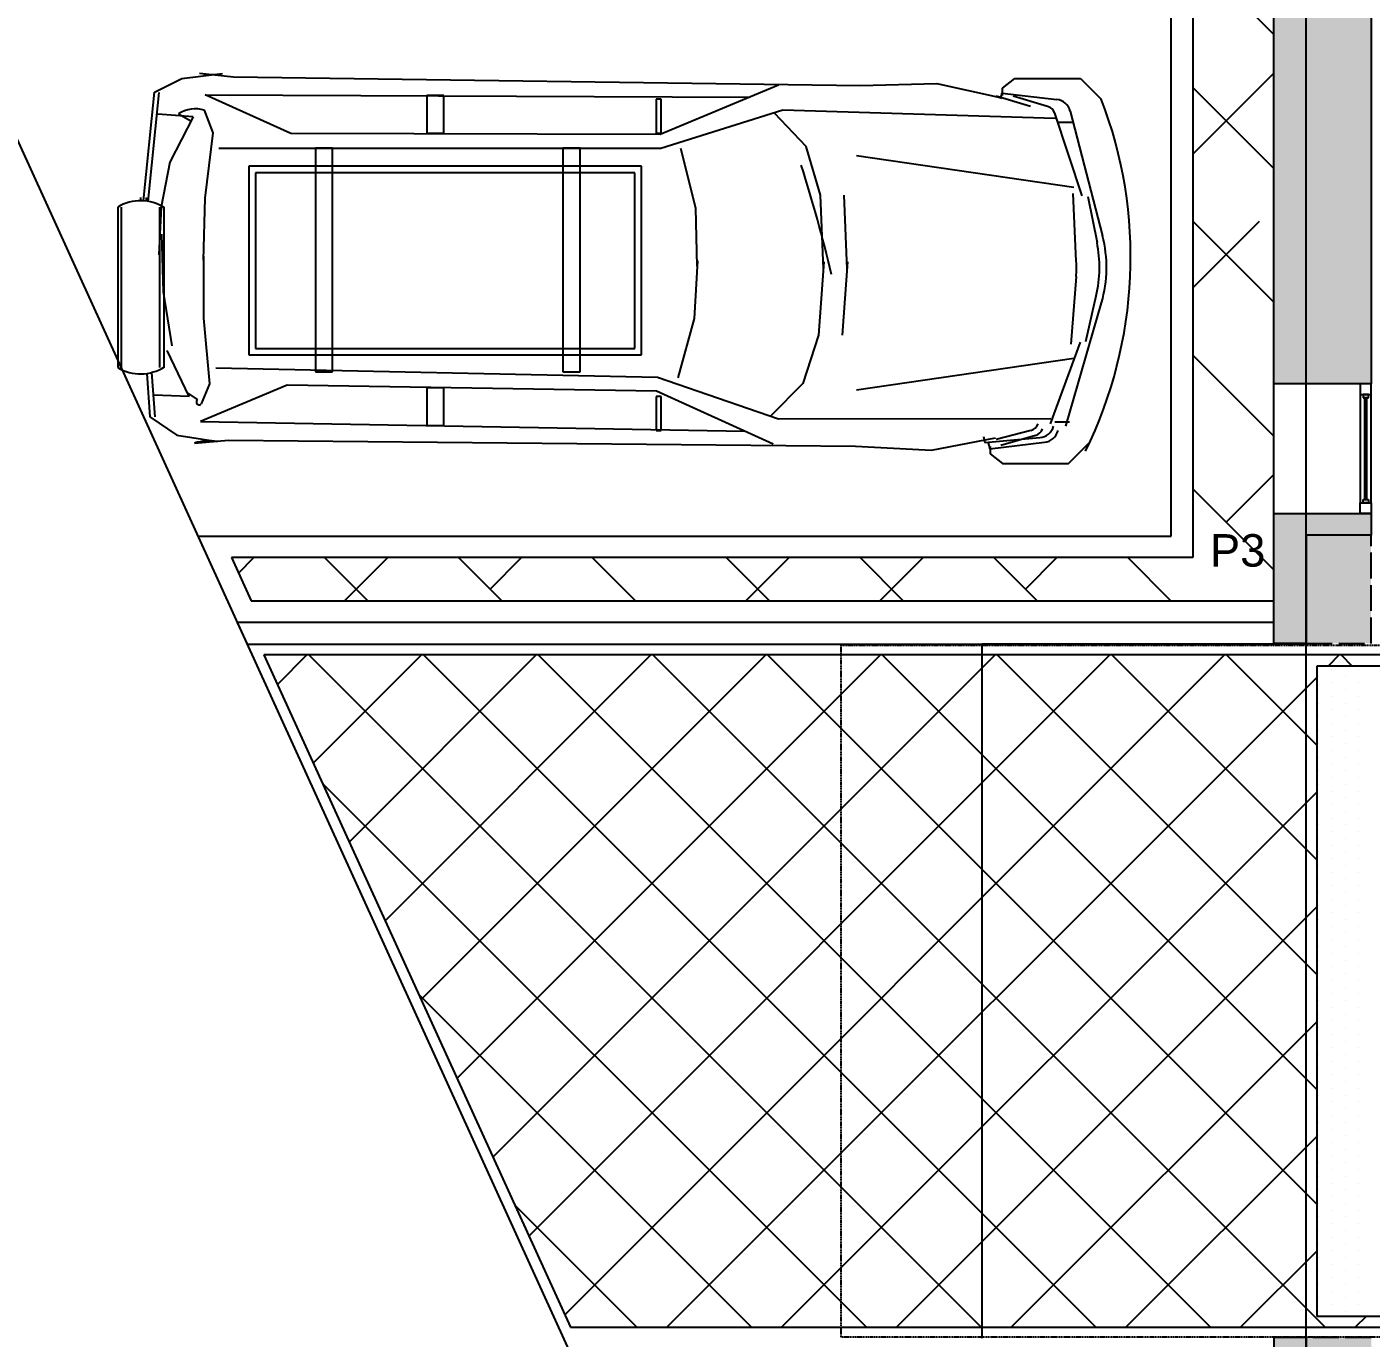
# Model space of a CAD drawing. Header units: millimetres. Extents: x 31778 to 54642, y 18502 to 28743.
# Drawn here: x 43384 to 44005, y 20627 to 21233 of the extents above; entities that cross this region are included whole.
import ezdxf

# ---------------------------------------------------------------- set-up
doc = ezdxf.new("R2010")
doc.units = ezdxf.units.MM
for name, pattern in [('ACAD_ISO02W100', [15, 12, -3]), ('CACHE', [0.375, 0.25, -0.125]), ('DASHED2', [0.375, 0.25, -0.125]), ('PROJECTION', [0.375, 0.25, -0.125])]:
    doc.linetypes.add(name, pattern=pattern)
doc.layers.add('Plan Archi', color=8, linetype='Continuous')
doc.styles.add('ARIAL', font='arial.ttf')

msp = doc.modelspace()

# ---------------------------------------------------------------- hatches: boundary and pattern name
at = {"layer": 'Plan Archi'}
h = msp.add_hatch(color=256, dxfattribs=at)
h.dxf.hatch_style = 1
h.paths.add_polyline_path([(44005.119, 21327.907), (44005.119, 21068.264), (43960.119, 21068.264), (43960.119, 21423.185), (44005.119, 21423.185), (44005.119, 21347.907), (44351.559, 21347.907), (44351.559, 21377.907), (44371.559, 21377.907), (44371.559, 21327.907)])
h = msp.add_hatch(color=256, dxfattribs=at)
h.dxf.hatch_style = 1
h.paths.add_polyline_path([(44005.119, 21008.264), (44005.119, 20998.264), (43975.119, 20998.264), (43975.119, 20948.264), (43960.119, 20948.264), (43960.119, 21008.264)])
at = {"layer": 'Plan Archi', "linetype": 'ACAD_ISO02W100'}
for points in [[(43975.119, 20948.264), (44005.119, 20948.264), (44005.119, 20998.264), (43975.119, 20998.264)], [(43975.145, 20577.434), (44005.145, 20577.434), (44005.145, 20627.434), (43975.145, 20627.434)]]:
    msp.add_hatch(color=256, dxfattribs=at).paths.add_polyline_path(points)
at = {"layer": 'Plan Archi'}
h = msp.add_hatch(color=256, dxfattribs=at)
h.dxf.hatch_style = 1
h.paths.add_polyline_path([(43975.145, 20627.434), (43960.119, 20627.434), (43960.119, 20577.078), (43975.145, 20577.078)])

# ---------------------------------------------------------------- linework, layer by layer
at = {"layer": 'Plan Archi', "color": 0}
msp.add_line((42679.444, 22716.124), (44094.561, 19611.799), dxfattribs=at)
at = {"layer": 'Plan Archi', "linetype": 'DASHED2'}
msp.add_line((43975.119, 20577.078), (43975.119, 21643.185), dxfattribs=at)
at = {"layer": 'Plan Archi'}
for p, q in [((43960.119, 20967.907), (43960.119, 21483.185)), ((43960.119, 21068.264), (43960.119, 21423.185)), ((43858.736, 21331.114), (43960.119, 21229.731)), ((44005.119, 21327.907), (44005.119, 21068.264)), ((43922.699, 21252.907), (43922.699, 20987.907)), ((43912.699, 20997.907), (43912.699, 21247.907)), ((43442.642, 21203.075), (43455.345, 21209.424)), ((43455.345, 21209.424), (43474.169, 21211.823)), ((43463.534, 21211.973), (43479.276, 21210.197)), ((43479.276, 21210.197), (43769.135, 21206.184)), ((43834.721, 21204.97), (43840.358, 21209.476)), ((43840.358, 21209.476), (43870.801, 21209.476)), ((43870.801, 21209.476), (43880.384, 21199.9)), ((43922.699, 21174.473), (43960.119, 21211.892)), ((43437.586, 21152.873), (43442.642, 21203.075)), ((43439.824, 21152.604), (43444.893, 21202.932)), ((43731.117, 21206.377), (43676.486, 21183.478)), ((43769.135, 21206.184), (43804.296, 21207.168)), ((43804.296, 21207.168), (43833.665, 21200.617)), ((43834.721, 21201.59), (43834.721, 21204.97)), ((43922.699, 21205.278), (43960.119, 21167.859)), ((43466.113, 21201.914), (43717.839, 21200.806)), ((43505.696, 21184.009), (43466.113, 21201.914)), ((43568.63, 21201.59), (43568.63, 21184.128)), ((43576.523, 21201.59), (43568.63, 21201.59)), ((43576.523, 21184.128), (43576.523, 21201.59)), ((43674.615, 21199.9), (43674.615, 21184.128)), ((43676.87, 21199.9), (43674.615, 21199.9)), ((43676.87, 21184.128), (43676.87, 21199.9)), ((43847.694, 21196.566), (43831.764, 21201.223)), ((43833.78, 21199.969), (43834.482, 21202.665)), ((43834.482, 21202.665), (43859.794, 21199.726)), ((43855.586, 21196.566), (43839.656, 21201.223)), ((43460.525, 21191.776), (43444.28, 21192.976)), ((43460.525, 21191.776), (43449.72, 21170.798)), ((43453.748, 21193.048), (43459.539, 21189.861)), ((43469.832, 21184.373), (43465.817, 21194.807)), ((43733.196, 21194.764), (43676.696, 21177.065)), ((43743.899, 21177.98), (43729.383, 21193.424)), ((43859.056, 21191.01), (43733.196, 21194.764)), ((43871.554, 21155.221), (43858.845, 21193.424)), ((43866.032, 21194.295), (43880.948, 21136.734)), ((43466.102, 21154.171), (43469.832, 21184.373)), ((43860.653, 21189.198), (43867.418, 21189.198)), ((43676.486, 21183.478), (43505.696, 21184.009)), ((43568.63, 21184.128), (43576.523, 21184.128)), ((43674.615, 21184.128), (43676.87, 21184.128)), ((43750.61, 21155.431), (43743.899, 21177.98)), ((43676.696, 21177.065), (43472.431, 21177.05)), ((43517.078, 21177.264), (43517.078, 21073.889)), ((43524.989, 21177.264), (43517.078, 21177.264)), ((43524.989, 21073.889), (43524.989, 21177.264)), ((43631.492, 21177.264), (43631.492, 21073.889)), ((43639.404, 21177.264), (43631.492, 21177.264)), ((43639.404, 21073.889), (43639.404, 21177.264)), ((43692.934, 21149.413), (43686.069, 21177.066)), ((43867.625, 21159.021), (43767.208, 21173.615)), ((43449.72, 21170.798), (43445.847, 21150.147)), ((43486.323, 21168.919), (43486.323, 21081.61)), ((43667.85, 21168.919), (43486.323, 21168.919)), ((43489.363, 21165.879), (43489.363, 21084.65)), ((43664.81, 21165.879), (43489.363, 21165.879)), ((43664.81, 21084.65), (43664.81, 21165.879)), ((43667.85, 21081.61), (43667.85, 21168.919)), ((43465.329, 21125.456), (43466.102, 21154.171)), ((43752.007, 21121.508), (43750.61, 21155.431)), ((43762.961, 21121.508), (43761.564, 21155.431)), ((43868.838, 21125.023), (43867.354, 21156.315)), ((43874.16, 21154.854), (43878.411, 21133.551)), ((43425.695, 21149.964), (43425.695, 21075.831)), ((43427.337, 21149.964), (43427.337, 21075.831)), ((43445.847, 21150.147), (43444.651, 21127.978)), ((43445.065, 21149.964), (43445.065, 21075.831)), ((43447.034, 21149.964), (43447.034, 21075.831)), ((43693.621, 21122.645), (43692.934, 21149.413)), ((43922.699, 21112.601), (43953.57, 21143.472)), ((43922.699, 21143.407), (43960.119, 21105.987)), ((43446.921, 21110.77), (43446.16, 21137.404)), ((43465.355, 21127.309), (43465.316, 21098.583)), ((43693.656, 21125.159), (43692.213, 21098.422)), ((43752.051, 21124.643), (43749.695, 21090.774)), ((43763.006, 21124.643), (43760.649, 21090.774)), ((43868.736, 21117.825), (43866.367, 21086.587)), ((43450.787, 21085.869), (43446.841, 21110.771)), ((43863.972, 21048.66), (43880.51, 21105.776)), ((43873.212, 21087.855), (43878.064, 21109.029)), ((43465.316, 21098.583), (43468.189, 21068.288)), ((43692.213, 21098.422), (43684.568, 21070.974)), ((43749.695, 21090.774), (43742.349, 21068.429)), ((43870.596, 21087.562), (43856.812, 21049.734)), ((43458.694, 21062.348), (43448.487, 21083.623)), ((43486.323, 21081.61), (43667.85, 21081.61)), ((43489.363, 21084.65), (43664.81, 21084.65)), ((43867.625, 21079.97), (43767.208, 21065.376)), ((43922.699, 21081.535), (43960.119, 21044.115)), ((43439.075, 21073.012), (43440.519, 21053.011)), ((43441.298, 21073.523), (43442.773, 21053.09)), ((43675.198, 21071.24), (43470.995, 21075.535)), ((43517.078, 21073.889), (43524.989, 21073.889)), ((43631.492, 21073.889), (43639.404, 21073.889)), ((43504.049, 21067.637), (43463.976, 21050.86)), ((43468.189, 21068.288), (43464.214, 21058.949)), ((43674.807, 21064.835), (43504.049, 21067.637)), ((43568.63, 21066.401), (43568.63, 21048.939)), ((43576.523, 21066.401), (43568.63, 21066.401)), ((43576.523, 21048.939), (43576.523, 21066.401)), ((43731.176, 21051.949), (43675.198, 21071.24)), ((43742.349, 21068.423), (43727.402, 21053.396)), ((44005.119, 21068.264), (43960.119, 21068.264)), ((43975.119, 21008.264), (43975.119, 21068.264)), ((44000.119, 21068.264), (44000.119, 21063.264)), ((44005.119, 21068.264), (44000.119, 21068.264)), ((44005.119, 21063.264), (44005.119, 21068.264)), ((43458.694, 21062.348), (43442.442, 21063.059)), ((43462.591, 21060.965), (43457.762, 21064.289)), ((43674.615, 21062.458), (43674.615, 21046.686)), ((43676.87, 21062.458), (43674.615, 21062.458)), ((43728.768, 21040.399), (43674.807, 21064.835)), ((43676.87, 21046.686), (43676.87, 21062.458)), ((44000.119, 21063.264), (44000.119, 21013.264)), ((44000.119, 21063.264), (44005.119, 21063.264)), ((44001.369, 21063.264), (44001.369, 21061.764)), ((44003.869, 21063.264), (44001.369, 21063.264)), ((44001.369, 21061.764), (44003.869, 21061.764)), ((44003.119, 21061.764), (44002.119, 21061.764)), ((44002.119, 21061.764), (44002.119, 21014.764)), ((44003.119, 21014.764), (44003.119, 21061.764)), ((44003.869, 21061.764), (44003.869, 21063.264)), ((44005.119, 21013.264), (44005.119, 21063.264)), ((43463.939, 21058.877), (43463.894, 21058.865)), ((43440.519, 21053.011), (43453.012, 21044.55)), ((43463.976, 21050.86), (43715.653, 21046.344)), ((43568.63, 21048.939), (43576.523, 21048.939)), ((43857.091, 21052.141), (43731.176, 21051.949)), ((43858.962, 21050.629), (43865.727, 21050.629)), ((43453.012, 21044.55), (43471.761, 21041.62)), ((43461.113, 21040.877), (43476.899, 21042.207)), ((43476.899, 21042.207), (43766.777, 21039.517)), ((43674.615, 21046.686), (43676.87, 21046.686)), ((43801.896, 21037.539), (43831.438, 21043.256)), ((43825.935, 21043.9), (43826.56, 21041.186)), ((43826.56, 21041.186), (43851.945, 21043.407)), ((43847.828, 21046.686), (43831.773, 21042.481)), ((43849.949, 21044.388), (43834.019, 21039.731)), ((43766.786, 21039.517), (43801.896, 21037.539)), ((43828.143, 21040.984), (43828.844, 21038.289)), ((43828.844, 21038.289), (43854.157, 21041.227)), ((43829.083, 21039.363), (43829.083, 21035.984)), ((43829.083, 21035.984), (43834.721, 21031.477)), ((43865.163, 21031.477), (43874.747, 21041.053)), ((43834.721, 21031.477), (43865.163, 21031.477)), ((43938.102, 21004.26), (43960.119, 21026.276)), ((43922.699, 21019.663), (43960.119, 20982.244)), ((44000.119, 21008.264), (44000.119, 21013.264)), ((44000.119, 21013.264), (44005.119, 21013.264)), ((44001.369, 21013.264), (44001.369, 21014.764)), ((44001.369, 21014.764), (44003.869, 21014.764)), ((44003.869, 21013.264), (44001.369, 21013.264)), ((44002.119, 21014.764), (44003.119, 21014.764)), ((44003.869, 21014.764), (44003.869, 21013.264)), ((44005.119, 21013.264), (44005.119, 21008.264)), ((43960.119, 20948.264), (43960.119, 21008.264)), ((43960.119, 21008.264), (44005.119, 21008.264)), ((44005.119, 21008.264), (44000.119, 21008.264)), ((44005.119, 21008.264), (44005.119, 20998.264)), ((43462.699, 20997.907), (43912.699, 20997.907)), ((44005.119, 20998.264), (43975.119, 20998.264)), ((43975.119, 20998.264), (43975.119, 20948.264)), ((43922.699, 20987.907), (43478.248, 20987.907)), ((43478.248, 20987.907), (43487.365, 20967.907)), ((43481.504, 20980.764), (43488.646, 20987.907)), ((43521.353, 20987.907), (43541.353, 20967.907)), ((43530.518, 20967.907), (43550.518, 20987.907)), ((43583.224, 20987.907), (43603.224, 20967.907)), ((43597.807, 20973.324), (43612.39, 20987.907)), ((43645.096, 20987.907), (43665.096, 20967.907)), ((43706.968, 20987.907), (43726.968, 20967.907)), ((43716.133, 20967.907), (43736.133, 20987.907)), ((43768.84, 20987.907), (43788.84, 20967.907)), ((43778.005, 20967.907), (43798.005, 20987.907)), ((43830.712, 20987.907), (43850.712, 20967.907)), ((43845.294, 20973.324), (43859.877, 20987.907)), ((43892.584, 20987.907), (43912.584, 20967.907)), ((43487.365, 20967.907), (43960.119, 20967.907)), ((43960.119, 20957.907), (43480.933, 20957.907)), ((43480.933, 20957.907), (43485.492, 20947.907)), ((43960.119, 20947.907), (43960.119, 20957.907)), ((43975.119, 20948.264), (43960.119, 20948.264)), ((43485.492, 20947.907), (43960.119, 20947.907)), ((44274.75, 20942.907), (43493.266, 20942.907)), ((43493.266, 20942.907), (43634.959, 20632.078)), ((43513.109, 20942.907), (43499.479, 20929.277)), ((43513.978, 20942.907), (43824.807, 20632.078)), ((43566.142, 20942.907), (43516.085, 20892.85)), ((43619.175, 20942.907), (43532.69, 20856.422)), ((43672.208, 20942.907), (43549.296, 20819.995)), ((43725.241, 20942.907), (43565.901, 20783.568)), ((43567.011, 20942.907), (43877.84, 20632.078)), ((43778.274, 20942.907), (43582.507, 20747.14)), ((43831.307, 20942.907), (43599.113, 20710.713)), ((43884.34, 20942.907), (43615.718, 20674.285)), ((43620.044, 20942.907), (43930.873, 20632.078)), ((43937.373, 20942.907), (43632.324, 20637.858)), ((43673.077, 20942.907), (43983.906, 20632.078)), ((43726.11, 20942.907), (43980.119, 20688.898)), ((43779.143, 20942.907), (43980.119, 20741.931)), ((43832.176, 20942.907), (43980.119, 20794.964)), ((43885.209, 20942.907), (43980.119, 20847.997)), ((43938.242, 20942.907), (43980.119, 20901.03)), ((43990.406, 20942.907), (43985.406, 20937.907)), ((43991.275, 20942.907), (43996.275, 20937.907)), ((43980.119, 20637.078), (43980.119, 20937.907)), ((43980.119, 20937.907), (44269.75, 20937.907)), ((43986.876, 20936.252), (43986.876, 20936.252)), ((43999.376, 20936.252), (43999.376, 20936.252)), ((43980.119, 20932.62), (43679.576, 20632.078)), ((43980.626, 20933.127), (43980.626, 20933.127)), ((43986.876, 20930.002), (43986.876, 20930.002)), ((43993.126, 20933.127), (43993.126, 20933.127)), ((43999.376, 20930.002), (43999.376, 20930.002)), ((43980.626, 20926.877), (43980.626, 20926.877)), ((43986.876, 20923.752), (43986.876, 20923.752)), ((43993.126, 20926.877), (43993.126, 20926.877)), ((43999.376, 20923.752), (43999.376, 20923.752)), ((43980.626, 20920.627), (43980.626, 20920.627)), ((43986.876, 20917.502), (43986.876, 20917.502)), ((43993.126, 20920.627), (43993.126, 20920.627)), ((43999.376, 20917.502), (43999.376, 20917.502)), ((43980.626, 20914.377), (43980.626, 20914.377)), ((43986.876, 20911.252), (43986.876, 20911.252)), ((43993.126, 20914.377), (43993.126, 20914.377)), ((43999.376, 20911.252), (43999.376, 20911.252)), ((43980.626, 20908.127), (43980.626, 20908.127)), ((43986.876, 20905.002), (43986.876, 20905.002)), ((43993.126, 20908.127), (43993.126, 20908.127)), ((43999.376, 20905.002), (43999.376, 20905.002)), ((43980.626, 20901.877), (43980.626, 20901.877)), ((43986.876, 20898.752), (43986.876, 20898.752)), ((43993.126, 20901.877), (43993.126, 20901.877)), ((43999.376, 20898.752), (43999.376, 20898.752)), ((43980.626, 20895.627), (43980.626, 20895.627)), ((43986.876, 20892.502), (43986.876, 20892.502)), ((43993.126, 20895.627), (43993.126, 20895.627)), ((43999.376, 20892.502), (43999.376, 20892.502)), ((43980.626, 20889.377), (43980.626, 20889.377)), ((43986.876, 20886.252), (43986.876, 20886.252)), ((43993.126, 20889.377), (43993.126, 20889.377)), ((43999.376, 20886.252), (43999.376, 20886.252)), ((43520.343, 20883.508), (43771.774, 20632.078)), ((43980.626, 20883.127), (43980.626, 20883.127)), ((43986.876, 20880.002), (43986.876, 20880.002)), ((43993.126, 20883.127), (43993.126, 20883.127)), ((43999.376, 20880.002), (43999.376, 20880.002)), ((43980.119, 20879.587), (43732.609, 20632.078)), ((43980.626, 20876.877), (43980.626, 20876.877)), ((43986.876, 20873.752), (43986.876, 20873.752)), ((43993.126, 20876.877), (43993.126, 20876.877)), ((43999.376, 20873.752), (43999.376, 20873.752)), ((43980.626, 20870.627), (43980.626, 20870.627)), ((43986.876, 20867.502), (43986.876, 20867.502)), ((43993.126, 20870.627), (43993.126, 20870.627)), ((43999.376, 20867.502), (43999.376, 20867.502)), ((43980.626, 20864.377), (43980.626, 20864.377)), ((43986.876, 20861.252), (43986.876, 20861.252)), ((43993.126, 20864.377), (43993.126, 20864.377)), ((43999.376, 20861.252), (43999.376, 20861.252)), ((43980.626, 20858.127), (43980.626, 20858.127)), ((43986.876, 20855.002), (43986.876, 20855.002)), ((43993.126, 20858.127), (43993.126, 20858.127)), ((43999.376, 20855.002), (43999.376, 20855.002)), ((43980.626, 20851.877), (43980.626, 20851.877)), ((43986.876, 20848.752), (43986.876, 20848.752)), ((43993.126, 20851.877), (43993.126, 20851.877)), ((43999.376, 20848.752), (43999.376, 20848.752)), ((43980.626, 20845.627), (43980.626, 20845.627)), ((43986.876, 20842.502), (43986.876, 20842.502)), ((43993.126, 20845.627), (43993.126, 20845.627)), ((43999.376, 20842.502), (43999.376, 20842.502)), ((43980.626, 20839.377), (43980.626, 20839.377)), ((43986.876, 20836.252), (43986.876, 20836.252)), ((43993.126, 20839.377), (43993.126, 20839.377)), ((43999.376, 20836.252), (43999.376, 20836.252)), ((43980.626, 20833.127), (43980.626, 20833.127)), ((43986.876, 20830.002), (43986.876, 20830.002)), ((43993.126, 20833.127), (43993.126, 20833.127)), ((43999.376, 20830.002), (43999.376, 20830.002)), ((43980.119, 20826.554), (43785.642, 20632.078)), ((43980.626, 20826.877), (43980.626, 20826.877)), ((43986.876, 20823.752), (43986.876, 20823.752)), ((43993.126, 20826.877), (43993.126, 20826.877)), ((43999.376, 20823.752), (43999.376, 20823.752)), ((43980.626, 20820.627), (43980.626, 20820.627)), ((43993.126, 20820.627), (43993.126, 20820.627)), ((43980.626, 20814.377), (43980.626, 20814.377)), ((43986.876, 20817.502), (43986.876, 20817.502)), ((43993.126, 20814.377), (43993.126, 20814.377)), ((43999.376, 20817.502), (43999.376, 20817.502)), ((43980.626, 20808.127), (43980.626, 20808.127)), ((43986.876, 20811.252), (43986.876, 20811.252)), ((43993.126, 20808.127), (43993.126, 20808.127)), ((43999.376, 20811.252), (43999.376, 20811.252)), ((43980.626, 20801.877), (43980.626, 20801.877)), ((43986.876, 20805.002), (43986.876, 20805.002)), ((43993.126, 20801.877), (43993.126, 20801.877)), ((43999.376, 20805.002), (43999.376, 20805.002)), ((43980.626, 20795.627), (43980.626, 20795.627)), ((43986.876, 20798.752), (43986.876, 20798.752)), ((43993.126, 20795.627), (43993.126, 20795.627)), ((43999.376, 20798.752), (43999.376, 20798.752)), ((43980.626, 20789.377), (43980.626, 20789.377)), ((43986.876, 20792.502), (43986.876, 20792.502)), ((43993.126, 20789.377), (43993.126, 20789.377)), ((43999.376, 20792.502), (43999.376, 20792.502)), ((43564.771, 20786.047), (43718.741, 20632.078)), ((43980.626, 20783.127), (43980.626, 20783.127)), ((43986.876, 20786.252), (43986.876, 20786.252)), ((43993.126, 20783.127), (43993.126, 20783.127)), ((43999.376, 20786.252), (43999.376, 20786.252)), ((43980.626, 20776.877), (43980.626, 20776.877)), ((43986.876, 20780.002), (43986.876, 20780.002)), ((43993.126, 20776.877), (43993.126, 20776.877)), ((43999.376, 20780.002), (43999.376, 20780.002)), ((43980.119, 20773.521), (43838.675, 20632.078)), ((43980.626, 20770.627), (43980.626, 20770.627)), ((43986.876, 20773.752), (43986.876, 20773.752)), ((43993.126, 20770.627), (43993.126, 20770.627)), ((43999.376, 20773.752), (43999.376, 20773.752)), ((43980.626, 20764.377), (43980.626, 20764.377)), ((43986.876, 20767.502), (43986.876, 20767.502)), ((43993.126, 20764.377), (43993.126, 20764.377)), ((43999.376, 20767.502), (43999.376, 20767.502)), ((43980.626, 20758.127), (43980.626, 20758.127)), ((43986.876, 20761.252), (43986.876, 20761.252)), ((43993.126, 20758.127), (43993.126, 20758.127)), ((43999.376, 20761.252), (43999.376, 20761.252)), ((43980.626, 20751.877), (43980.626, 20751.877)), ((43986.876, 20755.002), (43986.876, 20755.002)), ((43993.126, 20751.877), (43993.126, 20751.877)), ((43999.376, 20755.002), (43999.376, 20755.002)), ((43980.626, 20745.627), (43980.626, 20745.627)), ((43986.876, 20748.752), (43986.876, 20748.752)), ((43993.126, 20745.627), (43993.126, 20745.627)), ((43999.376, 20748.752), (43999.376, 20748.752)), ((43980.626, 20739.377), (43980.626, 20739.377)), ((43986.876, 20742.502), (43986.876, 20742.502)), ((43993.126, 20739.377), (43993.126, 20739.377)), ((43999.376, 20742.502), (43999.376, 20742.502)), ((43980.626, 20733.127), (43980.626, 20733.127)), ((43986.876, 20736.252), (43986.876, 20736.252)), ((43993.126, 20733.127), (43993.126, 20733.127)), ((43999.376, 20736.252), (43999.376, 20736.252)), ((43980.626, 20726.877), (43980.626, 20726.877)), ((43986.876, 20730.002), (43986.876, 20730.002)), ((43993.126, 20726.877), (43993.126, 20726.877)), ((43999.376, 20730.002), (43999.376, 20730.002)), ((43980.119, 20720.488), (43891.709, 20632.078)), ((43980.626, 20720.627), (43980.626, 20720.627)), ((43986.876, 20723.752), (43986.876, 20723.752)), ((43993.126, 20720.627), (43993.126, 20720.627)), ((43999.376, 20723.752), (43999.376, 20723.752)), ((43980.626, 20714.377), (43980.626, 20714.377)), ((43986.876, 20717.502), (43986.876, 20717.502)), ((43993.126, 20714.377), (43993.126, 20714.377)), ((43999.376, 20717.502), (43999.376, 20717.502)), ((43980.626, 20708.127), (43980.626, 20708.127)), ((43986.876, 20711.252), (43986.876, 20711.252)), ((43993.126, 20708.127), (43993.126, 20708.127)), ((43999.376, 20711.252), (43999.376, 20711.252)), ((43980.626, 20701.877), (43980.626, 20701.877)), ((43986.876, 20705.002), (43986.876, 20705.002)), ((43993.126, 20701.877), (43993.126, 20701.877)), ((43999.376, 20705.002), (43999.376, 20705.002)), ((43980.626, 20695.627), (43980.626, 20695.627)), ((43986.876, 20698.752), (43986.876, 20698.752)), ((43993.126, 20695.627), (43993.126, 20695.627)), ((43999.376, 20698.752), (43999.376, 20698.752)), ((43609.199, 20688.586), (43665.708, 20632.078)), ((43980.626, 20689.377), (43980.626, 20689.377)), ((43986.876, 20692.502), (43986.876, 20692.502)), ((43993.126, 20689.377), (43993.126, 20689.377)), ((43999.376, 20692.502), (43999.376, 20692.502)), ((43980.626, 20683.127), (43980.626, 20683.127)), ((43986.876, 20686.252), (43986.876, 20686.252)), ((43993.126, 20683.127), (43993.126, 20683.127)), ((43999.376, 20686.252), (43999.376, 20686.252)), ((43980.626, 20676.877), (43980.626, 20676.877)), ((43986.876, 20680.002), (43986.876, 20680.002)), ((43993.126, 20676.877), (43993.126, 20676.877)), ((43999.376, 20680.002), (43999.376, 20680.002)), ((43980.626, 20670.627), (43980.626, 20670.627)), ((43986.876, 20673.752), (43986.876, 20673.752)), ((43993.126, 20670.627), (43993.126, 20670.627)), ((43999.376, 20673.752), (43999.376, 20673.752)), ((43980.119, 20667.455), (43944.742, 20632.078)), ((43980.626, 20664.377), (43980.626, 20664.377)), ((43986.876, 20667.502), (43986.876, 20667.502)), ((43993.126, 20664.377), (43993.126, 20664.377)), ((43999.376, 20667.502), (43999.376, 20667.502)), ((43980.626, 20658.127), (43980.626, 20658.127)), ((43986.876, 20661.252), (43986.876, 20661.252)), ((43993.126, 20658.127), (43993.126, 20658.127)), ((43999.376, 20661.252), (43999.376, 20661.252)), ((43980.626, 20651.877), (43980.626, 20651.877)), ((43986.876, 20655.002), (43986.876, 20655.002)), ((43993.126, 20651.877), (43993.126, 20651.877)), ((43999.376, 20655.002), (43999.376, 20655.002)), ((43980.626, 20645.627), (43980.626, 20645.627)), ((43986.876, 20648.752), (43986.876, 20648.752)), ((43993.126, 20645.627), (43993.126, 20645.627)), ((43999.376, 20648.752), (43999.376, 20648.752)), ((43980.626, 20639.377), (43980.626, 20639.377)), ((43986.876, 20642.502), (43986.876, 20642.502)), ((43993.126, 20639.377), (43993.126, 20639.377)), ((43999.376, 20642.502), (43999.376, 20642.502)), ((43634.959, 20632.078), (44274.75, 20632.078)), ((44269.75, 20637.078), (43980.119, 20637.078)), ((44002.775, 20637.078), (43997.775, 20632.078)), ((43975.145, 20627.434), (43960.119, 20627.434)), ((43960.119, 20627.434), (43960.119, 20577.078)), ((43975.145, 20577.078), (43975.145, 20627.434))]:
    msp.add_line(p, q, dxfattribs=at)
at = {"layer": 'Plan Archi', "linetype": 'ACAD_ISO02W100'}
for p, q in [((44005.119, 20998.264), (43975.119, 20998.264)), ((43975.119, 20998.264), (43975.119, 20948.264)), ((44005.119, 20948.264), (44005.119, 20998.264)), ((43975.119, 20948.264), (44005.119, 20948.264)), ((44005.145, 20627.434), (43975.145, 20627.434)), ((43975.145, 20627.434), (43975.145, 20577.434))]:
    msp.add_line(p, q, dxfattribs=at)
at = {"layer": 'Plan Archi', "linetype": 'PROJECTION', "ltscale": 2}
for p, q in [((43760.144, 20947.492), (44795.152, 20947.492)), ((43760.144, 20627.492), (43760.144, 20947.492)), ((44795.152, 20627.492), (43760.144, 20627.492))]:
    msp.add_line(p, q, dxfattribs=at)
at = {"layer": 'Plan Archi', "linetype": 'CACHE'}
for p, q in [((43975.119, 20947.907), (43825.145, 20947.907)), ((43825.145, 20947.907), (43825.145, 20627.078))]:
    msp.add_line(p, q, dxfattribs=at)
at = {"layer": 'Plan Archi'}
for centre, radius, start, end in [((43469.167, 21234.158), 22.889, 255.753622, 282.623222), ((43858.951, 21192.46), 7.315, 14.527891, 83.379166), ((43690.606, 21126.884), 203.34, 333.80064, 21.043967), ((43461.701, 21180.767), 14.63, 73.658726, 122.925291), ((43854.218, 21191.885), 4.877, 18.399982, 73.703194), ((43134.099, 20973.687), 638.28, 13.149179, 17.852111), ((43610.918, 21136.79), 175.565, 174.248601, 174.729918), ((43613.633, 21136.751), 175.565, 174.248601, 174.768774), ((43436.267, 21132.512), 20.405, 57.0596, 121.205752), ((43824.298, 21122.053), 58.522, 343.850836, 14.527891), ((43821.02, 21122.1), 58.522, 347.094607, 11.284121), ((43810.382, 21122.25), 58.522, 355.662878, 2.715849), ((43436.267, 21093.283), 20.405, 238.794248, 302.9404), ((43463.319, 21059.893), 1.296, 124.197535, 313.477707), ((43846.592, 21051.403), 4.877, 284.675534, 339.978746), ((43848.58, 21049.069), 4.877, 286.296806, 341.600018), ((43851.307, 21050.694), 7.315, 274.999561, 343.850836), ((43467.998, 21018.881), 23.048, 80.603072, 107.379224), ((43853.313, 21048.493), 7.315, 276.620834, 345.472109)]:
    msp.add_arc(centre, radius, start, end, dxfattribs=at)

# ---------------------------------------------------------------- texts
at = {"layer": 'Plan Archi', "linetype": 'ByBlock', "style": 'ARIAL'}
msp.add_text('P3', height=15, dxfattribs=at).set_placement((43930.606, 20983.77))

doc.saveas('drawing.dxf')
